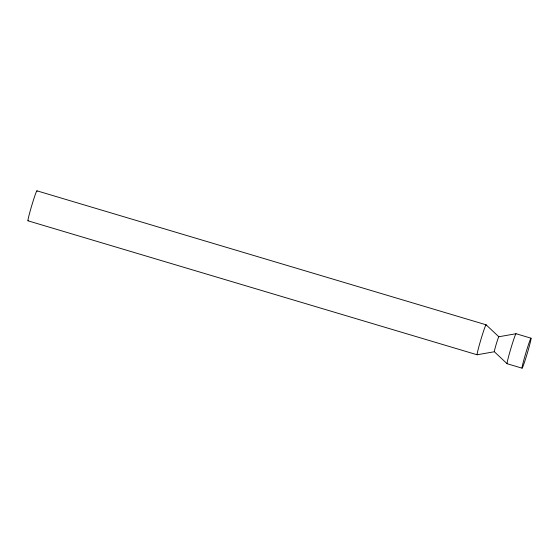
<?xml version="1.0" encoding="UTF-8"?>
<svg xmlns="http://www.w3.org/2000/svg" width="559" height="559" viewBox="0 0 559 559"><rect width="100%" height="100%" fill="white"/><g stroke="black" fill="none" stroke-linecap="round" stroke-linejoin="round"><path stroke-width="0.84" d="M36.929 190.815L486.092 324.793L498.831 336.756L516.055 333.73L531.036 338.195A15.652 0.741 -73.4 0 1 524.866 361.065A15.652 0.741 -73.4 0 1 523.755 360.31A15.652 0.741 -73.4 0 1 531.036 338.195M27.964 220.805L477.12 354.776L494.345 351.751L507.09 363.713L522.071 368.185M477.442 354.378A15.652 0.741 -73.4 0 1 480.964 339.348A15.652 0.741 -73.4 0 1 486.106 325.415M28.278 220.407A15.652 0.741 -73.4 0 1 31.807 205.37A15.652 0.741 -73.4 0 1 36.943 191.437M507.404 363.315A15.652 0.741 -73.4 0 1 510.353 350.248A15.652 0.741 -73.4 0 1 516.055 333.73M494.505 351.548A7.826 0.37 -73.4 0 1 495.98 345.015A7.826 0.37 -73.4 0 1 498.831 336.756"/></g></svg>
